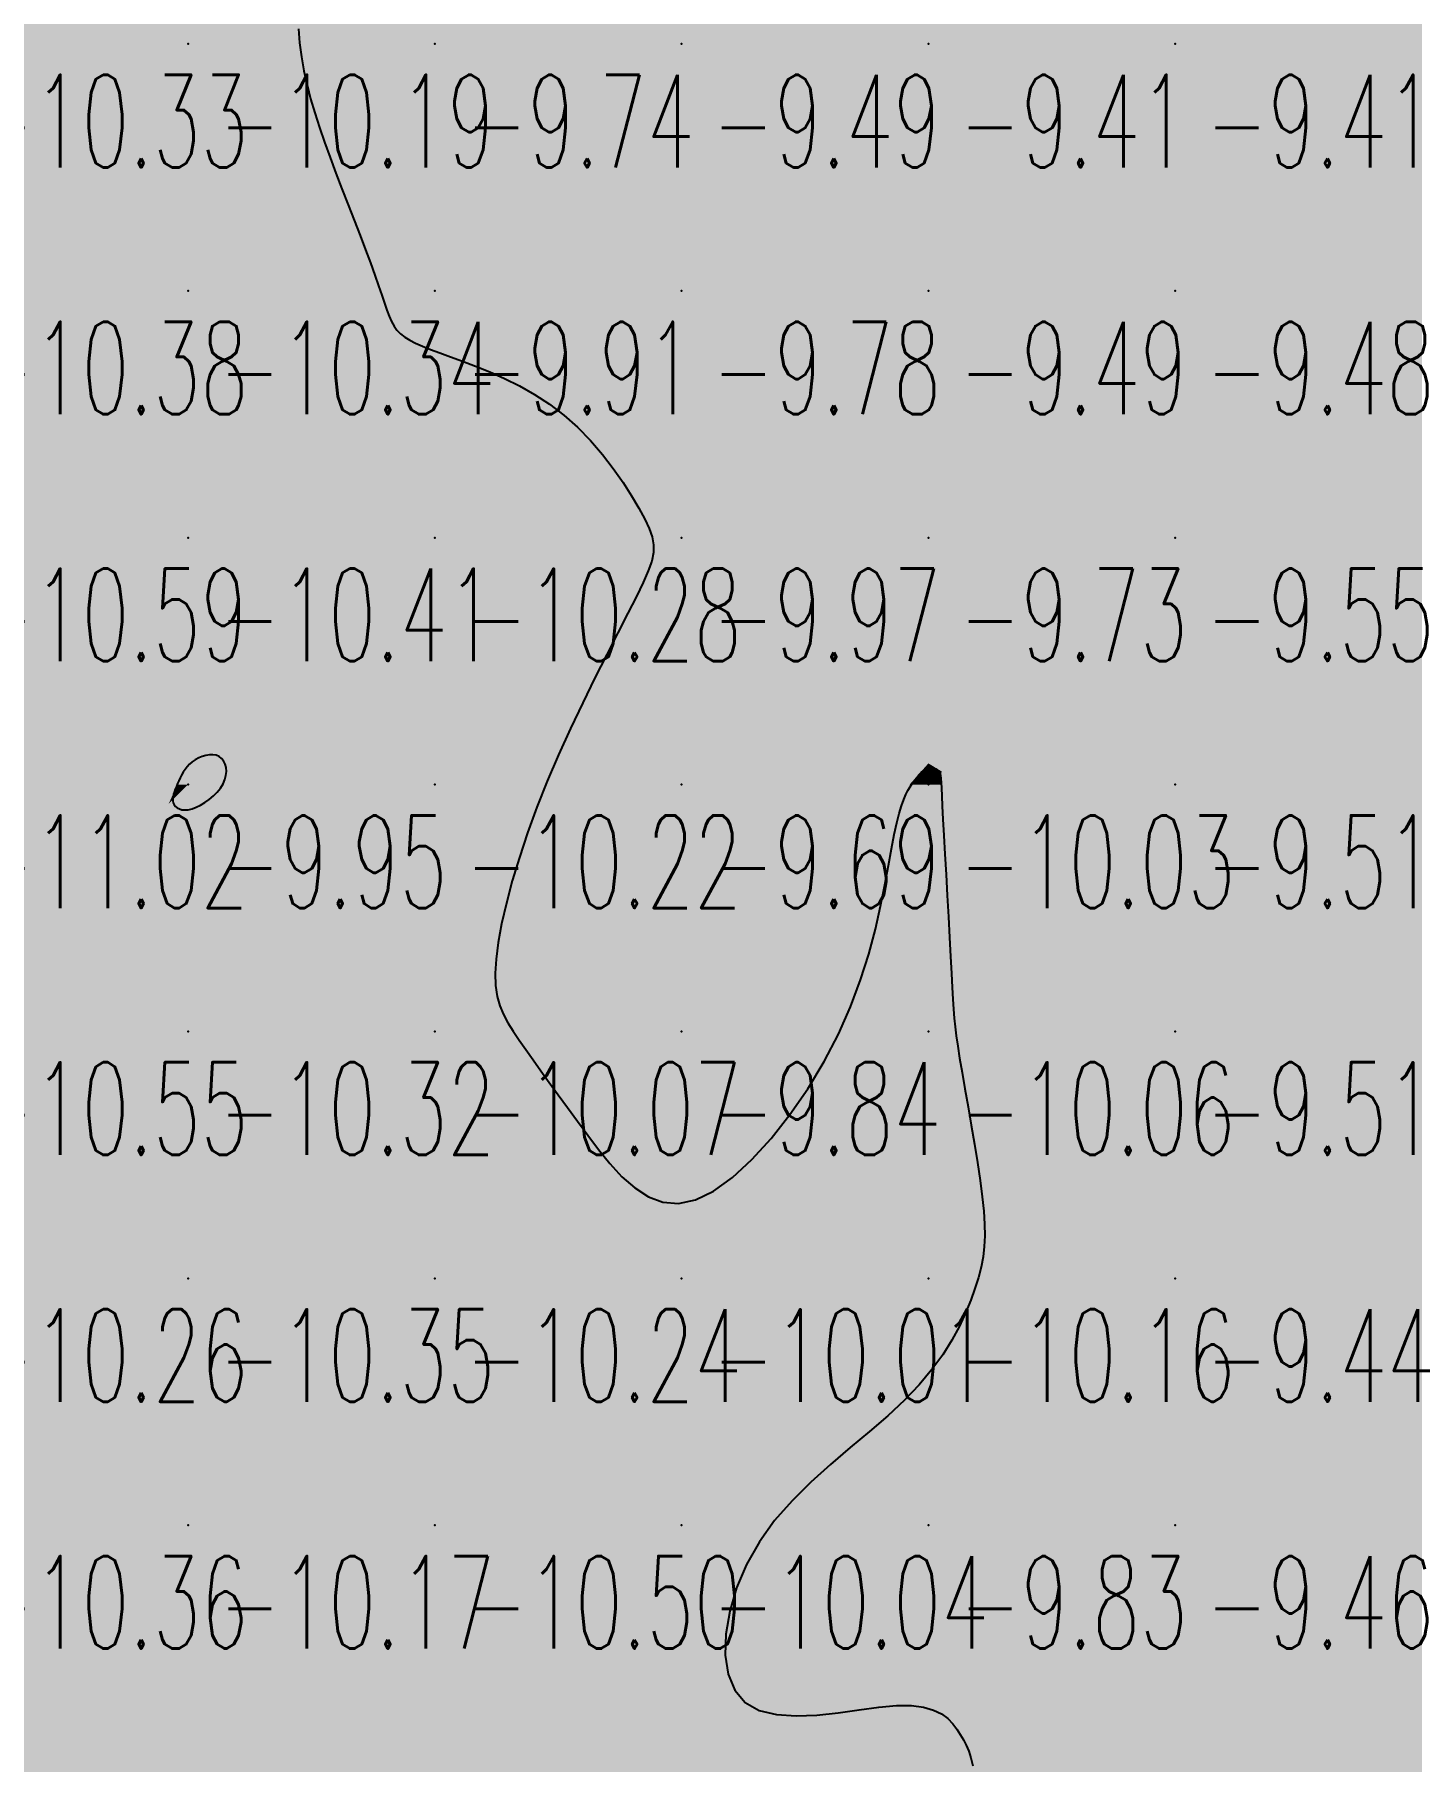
# Model space of a CAD drawing. Header units: millimetres. Extents: x 88261 to 90953, y 390274 to 392322.
# Drawn here: x 89854 to 89910.1, y 391707.7 to 391777.6 of the extents above; entities that cross this region are included whole.
import ezdxf
from ezdxf.enums import TextEntityAlignment as Align

# ---------------------------------------------------------------- set-up
doc = ezdxf.new("R2010")
doc.units = ezdxf.units.MM
doc.header["$LTSCALE"] = 25
for name, color, linetype in [('CN_04_00', 242, 'Continuous'), ('COTEAlt', 7, 'Continuous'), ('TN_COLORIAGE', 7, 'Continuous')]:
    doc.layers.add(name, color=color, linetype=linetype)
doc.styles.add('Simplex 1.0', font='Simplex.shx', dxfattribs={"width": 0.99, "height": 2.5})
doc.styles.get("Standard").update_dxf_attribs({"font": 'times.ttf'})

# ---------------------------------------------------------------- blocks, each defined once
blk = doc.blocks.new('COTE')
at = {"color": 0}
blk.add_point((0, 0), dxfattribs=at)
at = {"layer": 'COTEAlt'}
blk.add_attdef('ALT', text='', height=3.75, dxfattribs=at).set_placement((1.25, -1.25), align=Align.TOP_LEFT)

msp = doc.modelspace()

# ---------------------------------------------------------------- linework, layer by layer
at = {"layer": 'CN_04_00', "elevation": -10, "flags": 128}
msp.add_lwpolyline([(89864.722, 391777.847), (89864.77, 391777.281), (89864.844, 391776.718), (89864.944, 391776.155), (89865.069, 391775.59), (89865.217, 391775.021), (89865.386, 391774.445), (89865.575, 391773.858), (89865.782, 391773.258), (89866.005, 391772.642), (89866.242, 391772.009), (89866.487, 391771.367), (89866.735, 391770.726), (89866.981, 391770.096), (89867.218, 391769.486), (89867.441, 391768.906), (89867.645, 391768.367), (89867.823, 391767.877), (89867.973, 391767.445), (89868.098, 391767.067), (89868.205, 391766.739), (89868.302, 391766.454), (89868.395, 391766.208), (89868.49, 391765.995), (89868.595, 391765.81), (89868.716, 391765.647), (89868.859, 391765.502), (89869.029, 391765.369), (89869.231, 391765.244), (89869.47, 391765.122), (89869.75, 391764.999), (89870.075, 391764.869), (89870.45, 391764.728), (89870.88, 391764.571), (89871.367, 391764.394), (89871.901, 391764.192), (89872.473, 391763.961), (89873.069, 391763.695), (89873.679, 391763.392), (89874.293, 391763.046), (89874.897, 391762.653), (89875.482, 391762.208), (89876.037, 391761.711), (89876.557, 391761.174), (89877.039, 391760.612), (89877.48, 391760.041), (89877.875, 391759.478), (89878.222, 391758.938), (89878.517, 391758.436), (89878.757, 391757.989), (89878.938, 391757.606), (89879.058, 391757.269), (89879.116, 391756.954), (89879.11, 391756.636), (89879.038, 391756.293), (89878.9, 391755.899), (89878.693, 391755.43), (89878.415, 391754.862), (89878.069, 391754.179), (89877.664, 391753.389), (89877.215, 391752.511), (89876.737, 391751.56), (89876.242, 391750.555), (89875.746, 391749.511), (89875.262, 391748.447), (89874.805, 391747.379), (89874.386, 391746.322), (89874.009, 391745.289), (89873.676, 391744.291), (89873.388, 391743.336), (89873.148, 391742.437), (89872.957, 391741.603), (89872.817, 391740.845), (89872.729, 391740.173), (89872.695, 391739.594), (89872.711, 391739.095), (89872.775, 391738.661), (89872.882, 391738.275), (89873.029, 391737.922), (89873.211, 391737.584), (89873.426, 391737.246), (89873.67, 391736.891), (89873.939, 391736.507), (89874.233, 391736.092), (89874.549, 391735.647), (89874.888, 391735.175), (89875.248, 391734.676), (89875.629, 391734.153), (89876.029, 391733.607), (89876.448, 391733.039), (89876.885, 391732.457), (89877.345, 391731.886), (89877.831, 391731.356), (89878.348, 391730.899), (89878.901, 391730.546), (89879.493, 391730.326), (89880.129, 391730.272), (89880.814, 391730.413), (89881.548, 391730.771), (89882.316, 391731.325), (89883.101, 391732.047), (89883.882, 391732.907), (89884.641, 391733.875), (89885.36, 391734.922), (89886.021, 391736.017), (89886.603, 391737.133), (89887.095, 391738.241), (89887.501, 391739.326), (89887.832, 391740.376), (89888.1, 391741.377), (89888.315, 391742.317), (89888.489, 391743.183), (89888.631, 391743.962), (89888.754, 391744.641), (89888.865, 391745.212), (89888.969, 391745.684), (89889.066, 391746.068), (89889.159, 391746.38), (89889.248, 391746.63), (89889.334, 391746.834), (89889.42, 391747.002), (89889.507, 391747.15), (89889.595, 391747.286), (89889.685, 391747.413), (89889.775, 391747.529), (89889.865, 391747.633), (89889.954, 391747.723), (89890.042, 391747.799), (89890.128, 391747.858), (89890.211, 391747.901), (89890.29, 391747.925), (89890.365, 391747.933), (89890.435, 391747.926), (89890.499, 391747.907), (89890.557, 391747.876), (89890.609, 391747.837), (89890.652, 391747.79), (89890.688, 391747.739), (89890.715, 391747.681), (89890.735, 391747.603), (89890.751, 391747.491), (89890.764, 391747.326), (89890.778, 391747.095), (89890.794, 391746.779), (89890.814, 391746.364), (89890.84, 391745.833), (89890.875, 391745.178), (89890.917, 391744.423), (89890.963, 391743.601), (89891.011, 391742.742), (89891.06, 391741.88), (89891.107, 391741.046), (89891.15, 391740.272), (89891.187, 391739.59), (89891.217, 391739.022), (89891.242, 391738.551), (89891.267, 391738.147), (89891.295, 391737.782), (89891.33, 391737.429), (89891.376, 391737.059), (89891.437, 391736.643), (89891.516, 391736.154), (89891.616, 391735.571), (89891.732, 391734.91), (89891.858, 391734.192), (89891.988, 391733.44), (89892.117, 391732.677), (89892.238, 391731.925), (89892.344, 391731.207), (89892.431, 391730.547), (89892.492, 391729.959), (89892.526, 391729.436), (89892.533, 391728.963), (89892.513, 391728.525), (89892.463, 391728.107), (89892.385, 391727.696), (89892.277, 391727.276), (89892.138, 391726.832), (89891.968, 391726.353), (89891.759, 391725.841), (89891.505, 391725.299), (89891.197, 391724.732), (89890.829, 391724.145), (89890.393, 391723.541), (89889.881, 391722.926), (89889.287, 391722.303), (89888.608, 391721.675), (89887.864, 391721.037), (89887.078, 391720.381), (89886.276, 391719.699), (89885.483, 391718.984), (89884.723, 391718.229), (89884.02, 391717.425), (89883.399, 391716.565), (89882.883, 391715.649), (89882.48, 391714.701), (89882.197, 391713.751), (89882.041, 391712.83), (89882.02, 391711.97), (89882.138, 391711.2), (89882.404, 391710.553), (89882.824, 391710.058), (89883.398, 391709.736), (89884.098, 391709.566), (89884.887, 391709.515), (89885.732, 391709.551), (89886.597, 391709.643), (89887.447, 391709.758), (89888.247, 391709.865), (89888.961, 391709.93), (89889.562, 391709.93), (89890.056, 391709.867), (89890.457, 391709.752), (89890.778, 391709.595), (89891.033, 391709.407), (89891.237, 391709.197), (89891.401, 391708.978), (89891.541, 391708.758), (89891.667, 391708.543), (89891.782, 391708.325), (89891.884, 391708.087), (89891.974, 391707.816), (89892.05, 391707.497)], dxfattribs=at)
msp.add_lwpolyline([(89860.578, 391746.321), (89860.753, 391746.408), (89860.932, 391746.516), (89861.108, 391746.642), (89861.275, 391746.784), (89861.428, 391746.938), (89861.561, 391747.1), (89861.667, 391747.269), (89861.741, 391747.44), (89861.785, 391747.609), (89861.801, 391747.774), (89861.789, 391747.929), (89861.752, 391748.071), (89861.692, 391748.195), (89861.611, 391748.298), (89861.51, 391748.375), (89861.391, 391748.425), (89861.259, 391748.447), (89861.118, 391748.445), (89860.971, 391748.421), (89860.824, 391748.377), (89860.68, 391748.317), (89860.543, 391748.243), (89860.418, 391748.158), (89860.308, 391748.063), (89860.211, 391747.96), (89860.127, 391747.852), (89860.054, 391747.739), (89859.989, 391747.624), (89859.93, 391747.507), (89859.877, 391747.391), (89859.827, 391747.277), (89859.778, 391747.166), (89859.733, 391747.059), (89859.694, 391746.955), (89859.662, 391746.856), (89859.64, 391746.761), (89859.629, 391746.67), (89859.632, 391746.583), (89859.65, 391746.501), (89859.686, 391746.424), (89859.74, 391746.355), (89859.811, 391746.296), (89859.899, 391746.251), (89860.003, 391746.221), (89860.123, 391746.211), (89860.259, 391746.222), (89860.411, 391746.258), (89860.578, 391746.321)], close=True, dxfattribs=at)
at = {"layer": 'TN_COLORIAGE', "color": 191}
for points in [[(89850.249, 391787.239, -10), (89857.816, 391787.239, -10), (89850.249, 391777.239, -10), (89856.457, 391783.448, -10)], [(89850.249, 391777.239, -10), (89856.457, 391783.448, -10), (89860.249, 391777.239, -10), (89860.249, 391782.103, -10)], [(89864.897, 391781.887, -10.193), (89860.249, 391782.103, -10.193), (89860.249, 391777.239, -10.193)], [(89864.468, 391777.239, -10.193), (89864.897, 391781.887, -10.193), (89860.249, 391777.239, -10.193)], [(89850.249, 391777.239, -10.193), (89850.249, 391767.239, -10.193), (89860.249, 391777.239, -10.193)], [(89850.249, 391767.239, -10.193), (89860.249, 391767.239, -10.193), (89860.249, 391777.239, -10.193)], [(89860.249, 391767.239, -10), (89865.853, 391772.843, -10), (89860.249, 391777.239, -10), (89864.468, 391777.239, -10)], [(89865.853, 391772.843, -10.337), (89868.154, 391767.239, -10.337), (89860.249, 391767.239, -10.337)], [(89850.249, 391767.239, -10.337), (89850.249, 391757.239, -10.337), (89860.249, 391767.239, -10.337)], [(89850.249, 391757.239, -10.337), (89860.249, 391757.239, -10.337), (89860.249, 391767.239, -10.337)], [(89860.249, 391757.239, -10), (89868.473, 391765.463, -10), (89860.249, 391767.239, -10), (89868.154, 391767.239, -10)], [(89860.249, 391757.239, -10), (89868.473, 391765.463, -10), (89870.249, 391757.239, -10), (89870.249, 391764.79, -10)], [(89875.814, 391762.805, -10.275), (89870.249, 391764.79, -10.275), (89870.249, 391757.239, -10.275)], [(89875.814, 391762.805, -10.275), (89879.386, 391757.239, -10.275), (89870.249, 391757.239, -10.275)], [(89850.249, 391747.786, -10.413), (89850.638, 391747.628, -10.413), (89850.249, 391757.239, -10.413), (89860.249, 391757.239, -10.413)], [(89850.638, 391747.628, -10), (89850.471, 391747.239, -10), (89860.249, 391757.239, -10), (89859.813, 391747.239, -10)], [(89859.813, 391747.239, -10.413), (89860.249, 391748.254, -10.413), (89860.249, 391757.239, -10.413)], [(89860.249, 391757.239, -10), (89860.249, 391748.254, -10), (89870.249, 391757.239, -10), (89861.699, 391748.69, -10)], [(89870.249, 391757.239, -10), (89861.699, 391748.69, -10), (89870.249, 391747.239, -10), (89862.013, 391747.239, -10)], [(89870.249, 391757.239, -10), (89879.386, 391757.239, -10), (89870.249, 391747.239, -10), (89879.183, 391756.174, -10)], [(89874.374, 391747.239, -10.218), (89879.183, 391756.174, -10.218), (89870.249, 391747.239, -10.218)], [(89889.485, 391747.239, -10.026), (89890.249, 391748.098, -10.026), (89890.249, 391747.239, -10.026)], [(89890.783, 391747.774, -10.026), (89890.249, 391748.098, -10.026), (89890.249, 391747.239, -10.026)], [(89850.249, 391746.743, -10), (89850.471, 391747.239, -10), (89850.249, 391737.239, -10), (89859.813, 391747.239, -10)], [(89859.813, 391747.239, -10.545), (89859.46, 391746.451, -10.545), (89850.249, 391737.239, -10.545)], [(89860.249, 391737.239, -10), (89860.249, 391745.965, -10), (89870.249, 391747.239, -10), (89862.013, 391747.239, -10)], [(89860.249, 391737.239, -10.218), (89870.249, 391737.239, -10.218), (89870.249, 391747.239, -10.218)], [(89870.249, 391747.239, -10), (89874.374, 391747.239, -10), (89870.249, 391737.239, -10), (89872.149, 391739.14, -10)], [(89890.249, 391737.239, -10), (89887.63, 391737.239, -10), (89890.249, 391747.239, -10), (89888.852, 391745.842, -10)], [(89889.485, 391747.239, -10.026), (89888.852, 391745.842, -10.026), (89890.249, 391747.239, -10.026)], [(89890.746, 391747.239, -10.026), (89890.783, 391747.774, -10.026), (89890.249, 391747.239, -10.026)], [(89890.249, 391737.239, -10), (89891.275, 391738.265, -10), (89890.249, 391747.239, -10), (89890.746, 391747.239, -10)], [(89850.249, 391737.239, -10), (89859.46, 391746.451, -10), (89860.249, 391737.239, -10), (89860.249, 391745.965, -10)], [(89872.149, 391739.14, -10.073), (89873.403, 391737.239, -10.073), (89870.249, 391737.239, -10.073)], [(89891.275, 391738.265, -10.056), (89891.278, 391737.239, -10.056), (89890.249, 391737.239, -10.056)], [(89850.249, 391737.239, -10.319), (89850.249, 391727.239, -10.319), (89860.249, 391737.239, -10.319)], [(89850.249, 391727.239, -10.319), (89860.249, 391727.239, -10.319), (89860.249, 391737.239, -10.319)], [(89860.249, 391737.239, -10.073), (89860.249, 391727.239, -10.073), (89870.249, 391737.239, -10.073)], [(89860.249, 391727.239, -10.073), (89870.249, 391727.239, -10.073), (89870.249, 391737.239, -10.073)], [(89870.249, 391727.239, -10), (89876.259, 391733.25, -10), (89870.249, 391737.239, -10), (89873.403, 391737.239, -10)], [(89880.249, 391727.239, -10.056), (89890.249, 391727.239, -10.056), (89890.249, 391737.239, -10.056)], [(89890.249, 391737.239, -10), (89887.63, 391737.239, -10), (89880.249, 391727.239, -10), (89880.249, 391727.997, -10)], [(89890.249, 391727.239, -10), (89892.71, 391729.7, -10), (89890.249, 391737.239, -10), (89891.278, 391737.239, -10)], [(89870.249, 391727.239, -10), (89876.259, 391733.25, -10), (89880.249, 391727.239, -10), (89880.249, 391727.997, -10)], [(89892.468, 391727.239, -10.16), (89892.71, 391729.7, -10.16), (89890.249, 391727.239, -10.16)], [(89850.249, 391727.239, -10.348), (89850.249, 391717.239, -10.348), (89860.249, 391727.239, -10.348)], [(89850.249, 391717.239, -10.348), (89860.249, 391717.239, -10.348), (89860.249, 391727.239, -10.348)], [(89860.249, 391717.239, -10.238), (89870.249, 391717.239, -10.238), (89870.249, 391727.239, -10.238)], [(89860.249, 391727.239, -10.238), (89860.249, 391717.239, -10.238), (89870.249, 391727.239, -10.238)], [(89870.249, 391727.239, -10.013), (89870.249, 391717.239, -10.013), (89880.249, 391727.239, -10.013)], [(89870.249, 391717.239, -10.013), (89880.249, 391717.239, -10.013), (89880.249, 391727.239, -10.013)], [(89890.249, 391727.239, -10), (89890.249, 391722.335, -10), (89880.249, 391717.239, -10), (89882.259, 391717.239, -10)], [(89880.249, 391727.239, -10.16), (89880.249, 391717.239, -10.16), (89890.249, 391727.239, -10.16)], [(89892.468, 391727.239, -10.16), (89890.249, 391722.335, -10.16), (89890.249, 391727.239, -10.16)], [(89850.249, 391717.239, -10.169), (89850.249, 391707.239, -10.169), (89860.249, 391717.239, -10.169)], [(89850.249, 391707.239, -10.169), (89860.249, 391707.239, -10.169), (89860.249, 391717.239, -10.169)], [(89860.249, 391717.239, -10.504), (89860.249, 391707.239, -10.504), (89870.249, 391717.239, -10.504)], [(89860.249, 391707.239, -10.504), (89870.249, 391707.239, -10.504), (89870.249, 391717.239, -10.504)], [(89870.249, 391707.239, -10.042), (89880.249, 391707.239, -10.042), (89880.249, 391717.239, -10.042)], [(89870.249, 391717.239, -10.042), (89870.249, 391707.239, -10.042), (89880.249, 391717.239, -10.042)], [(89880.249, 391717.239, -10), (89882.259, 391717.239, -10), (89880.249, 391707.239, -10), (89881.11, 391708.1, -10)], [(89890.249, 391707.239, -10), (89890.249, 391710.708, -10), (89880.249, 391707.239, -10), (89881.11, 391708.1, -10)], [(89891.659, 391708.65, -10.088), (89890.249, 391710.708, -10.088), (89890.249, 391707.239, -10.088)], [(89891.659, 391708.65, -10.088), (89892.361, 391707.239, -10.088), (89890.249, 391707.239, -10.088)]]:
    msp.add_solid(points, dxfattribs=at)
at = {"layer": 'TN_COLORIAGE', "color": 181}
for points in [[(89864.897, 391781.887, -9.736), (89864.468, 391777.239, -9.736), (89870.249, 391787.239, -9.736), (89870.249, 391777.239, -9.736)], [(89870.249, 391787.239, -9.672), (89870.249, 391777.239, -9.672), (89880.249, 391787.239, -9.672)], [(89870.249, 391777.239, -9.672), (89880.249, 391777.239, -9.672), (89880.249, 391787.239, -9.672)], [(89880.249, 391787.239, -9.49), (89880.249, 391777.239, -9.49), (89890.249, 391787.239, -9.49)], [(89880.249, 391777.239, -9.49), (89890.249, 391777.239, -9.49), (89890.249, 391787.239, -9.49)], [(89890.249, 391787.239, -9.378), (89890.249, 391777.239, -9.378), (89900.249, 391787.239, -9.378)], [(89890.249, 391777.239, -9.378), (89900.249, 391777.239, -9.378), (89900.249, 391787.239, -9.378)], [(89900.249, 391787.239, -9.065), (89900.249, 391777.239, -9.065), (89910.249, 391787.239, -9.065)], [(89900.249, 391777.239, -9.065), (89910.249, 391777.239, -9.065), (89910.249, 391787.239, -9.065)], [(89864.468, 391777.239, -9.736), (89865.853, 391772.843, -9.736), (89870.249, 391777.239, -9.736)], [(89868.154, 391767.239, -9.736), (89865.853, 391772.843, -9.736), (89870.249, 391767.239, -9.736), (89870.249, 391777.239, -9.736)], [(89870.249, 391777.239, -9.491), (89870.249, 391767.239, -9.491), (89880.249, 391777.239, -9.491)], [(89870.249, 391767.239, -9.491), (89880.249, 391767.239, -9.491), (89880.249, 391777.239, -9.491)], [(89880.249, 391777.239, -9.415), (89880.249, 391767.239, -9.415), (89890.249, 391777.239, -9.415)], [(89880.249, 391767.239, -9.415), (89890.249, 391767.239, -9.415), (89890.249, 391777.239, -9.415)], [(89890.249, 391777.239, -9.407), (89890.249, 391767.239, -9.407), (89900.249, 391777.239, -9.407)], [(89890.249, 391767.239, -9.407), (89900.249, 391767.239, -9.407), (89900.249, 391777.239, -9.407)], [(89900.249, 391767.239, -9.13), (89910.249, 391767.239, -9.13), (89910.249, 391777.239, -9.13)], [(89900.249, 391777.239, -9.13), (89900.249, 391767.239, -9.13), (89910.249, 391777.239, -9.13)], [(89868.154, 391767.239, -9.911), (89868.473, 391765.463, -9.911), (89870.249, 391767.239, -9.911)], [(89870.249, 391764.79, -9.911), (89868.473, 391765.463, -9.911), (89870.249, 391767.239, -9.911)], [(89870.249, 391764.79, -9.781), (89875.814, 391762.805, -9.781), (89870.249, 391767.239, -9.781), (89880.249, 391767.239, -9.781)], [(89879.386, 391757.239, -9.781), (89875.814, 391762.805, -9.781), (89880.249, 391757.239, -9.781), (89880.249, 391767.239, -9.781)], [(89880.249, 391767.239, -9.487), (89880.249, 391757.239, -9.487), (89890.249, 391767.239, -9.487)], [(89880.249, 391757.239, -9.487), (89890.249, 391757.239, -9.487), (89890.249, 391767.239, -9.487)], [(89890.249, 391757.239, -9.478), (89900.249, 391757.239, -9.478), (89900.249, 391767.239, -9.478)], [(89890.249, 391767.239, -9.478), (89890.249, 391757.239, -9.478), (89900.249, 391767.239, -9.478)], [(89900.249, 391767.239, -9.053), (89900.249, 391757.239, -9.053), (89910.249, 391767.239, -9.053)], [(89900.249, 391757.239, -9.053), (89910.249, 391757.239, -9.053), (89910.249, 391767.239, -9.053)], [(89879.183, 391756.174, -9.69), (89874.374, 391747.239, -9.69), (89880.249, 391757.239, -9.69), (89880.249, 391747.239, -9.69)], [(89879.183, 391756.174, -9.974), (89879.386, 391757.239, -9.974), (89880.249, 391757.239, -9.974)], [(89890.249, 391748.098, -9.69), (89889.485, 391747.239, -9.69), (89890.249, 391757.239, -9.69), (89880.249, 391747.239, -9.69)], [(89880.249, 391757.239, -9.727), (89880.249, 391747.239, -9.727), (89890.249, 391757.239, -9.727)], [(89890.249, 391748.098, -9.546), (89890.783, 391747.774, -9.546), (89890.249, 391757.239, -9.546), (89900.249, 391757.239, -9.546)], [(89890.783, 391747.774, -9.51), (89890.746, 391747.239, -9.51), (89900.249, 391757.239, -9.51), (89900.249, 391747.239, -9.51)], [(89900.249, 391747.239, -9.166), (89910.249, 391747.239, -9.166), (89910.249, 391757.239, -9.166)], [(89900.249, 391757.239, -9.166), (89900.249, 391747.239, -9.166), (89910.249, 391757.239, -9.166)], [(89861.699, 391748.69, -9.953), (89860.249, 391748.254, -9.953), (89860.249, 391747.239, -9.953)], [(89862.013, 391747.239, -9.953), (89861.699, 391748.69, -9.953), (89860.249, 391747.239, -9.953)], [(89860.249, 391748.254, -9.953), (89859.813, 391747.239, -9.953), (89860.249, 391747.239, -9.953)], [(89859.46, 391746.451, -9.953), (89859.813, 391747.239, -9.953), (89860.249, 391747.239, -9.953)], [(89860.249, 391745.965, -9.953), (89859.46, 391746.451, -9.953), (89860.249, 391747.239, -9.953)], [(89862.013, 391747.239, -9.953), (89860.249, 391745.965, -9.953), (89860.249, 391747.239, -9.953)], [(89872.149, 391739.14, -9.69), (89874.374, 391747.239, -9.69), (89880.249, 391747.239, -9.69)], [(89873.403, 391737.239, -9.69), (89872.149, 391739.14, -9.69), (89880.249, 391737.239, -9.69), (89880.249, 391747.239, -9.69)], [(89888.852, 391745.842, -9.69), (89889.485, 391747.239, -9.69), (89880.249, 391737.239, -9.69), (89880.249, 391747.239, -9.69)], [(89890.746, 391747.239, -9.51), (89891.275, 391738.265, -9.51), (89900.249, 391747.239, -9.51)], [(89891.278, 391737.239, -9.51), (89891.275, 391738.265, -9.51), (89900.249, 391737.239, -9.51), (89900.249, 391747.239, -9.51)], [(89900.249, 391747.239, -9.44), (89900.249, 391737.239, -9.44), (89910.249, 391747.239, -9.44)], [(89900.249, 391737.239, -9.44), (89910.249, 391737.239, -9.44), (89910.249, 391747.239, -9.44)], [(89888.852, 391745.842, -9.842), (89887.63, 391737.239, -9.842), (89880.249, 391737.239, -9.842)], [(89873.403, 391737.239, -9.842), (89876.259, 391733.25, -9.842), (89880.249, 391737.239, -9.842)], [(89880.249, 391727.997, -9.842), (89876.259, 391733.25, -9.842), (89880.249, 391737.239, -9.842)], [(89880.249, 391727.997, -9.842), (89887.63, 391737.239, -9.842), (89880.249, 391737.239, -9.842)], [(89891.278, 391737.239, -9.511), (89892.71, 391729.7, -9.511), (89900.249, 391737.239, -9.511)], [(89892.71, 391729.7, -9.441), (89892.468, 391727.239, -9.441), (89900.249, 391737.239, -9.441), (89900.249, 391727.239, -9.441)], [(89900.249, 391737.239, -9.534), (89900.249, 391727.239, -9.534), (89910.249, 391737.239, -9.534)], [(89900.249, 391727.239, -9.534), (89910.249, 391727.239, -9.534), (89910.249, 391737.239, -9.534)], [(89890.249, 391717.239, -9.441), (89900.249, 391717.239, -9.441), (89900.249, 391727.239, -9.441)], [(89890.249, 391722.335, -9.441), (89892.468, 391727.239, -9.441), (89890.249, 391717.239, -9.441), (89900.249, 391727.239, -9.441)], [(89900.249, 391727.239, -9.53), (89900.249, 391717.239, -9.53), (89910.249, 391727.239, -9.53)], [(89900.249, 391717.239, -9.53), (89910.249, 391717.239, -9.53), (89910.249, 391727.239, -9.53)], [(89882.259, 391717.239, -9.834), (89890.249, 391722.335, -9.834), (89890.249, 391717.239, -9.834)], [(89881.11, 391708.1, -9.834), (89890.249, 391710.708, -9.834), (89890.249, 391717.239, -9.834)], [(89881.11, 391708.1, -9.834), (89882.259, 391717.239, -9.834), (89890.249, 391717.239, -9.834)], [(89890.249, 391710.708, -9.464), (89891.659, 391708.65, -9.464), (89890.249, 391717.239, -9.464), (89900.249, 391717.239, -9.464)], [(89892.361, 391707.239, -9.464), (89891.659, 391708.65, -9.464), (89900.249, 391707.239, -9.464), (89900.249, 391717.239, -9.464)], [(89900.249, 391707.239, -9.503), (89910.249, 391707.239, -9.503), (89910.249, 391717.239, -9.503)], [(89900.249, 391717.239, -9.503), (89900.249, 391707.239, -9.503), (89910.249, 391717.239, -9.503)]]:
    msp.add_solid(points, dxfattribs=at)

# ---------------------------------------------------------------- block references
at = {"layer": 'COTEAlt'}
ref = msp.add_blockref('COTE', (89850.249, 391777.239), dxfattribs=at)
ref.add_attrib('ALT', '-10.33', dxfattribs={"height": 3.75, "style": 'Simplex 1.0', "width": 0.6}).set_placement((89851.499, 391775.989), align=Align.TOP_LEFT)
ref = msp.add_blockref('COTE', (89860.249, 391777.239), dxfattribs=at)
ref.add_attrib('ALT', '-10.19', dxfattribs={"height": 3.75, "style": 'Simplex 1.0', "width": 0.6}).set_placement((89861.499, 391775.989), align=Align.TOP_LEFT)
ref = msp.add_blockref('COTE', (89870.249, 391777.239), dxfattribs=at)
ref.add_attrib('ALT', '-9.74', dxfattribs={"height": 3.75, "style": 'Simplex 1.0', "width": 0.6}).set_placement((89871.499, 391775.989), align=Align.TOP_LEFT)
ref = msp.add_blockref('COTE', (89880.249, 391777.239), dxfattribs=at)
ref.add_attrib('ALT', '-9.49', dxfattribs={"height": 3.75, "style": 'Simplex 1.0', "width": 0.6}).set_placement((89881.499, 391775.989), align=Align.TOP_LEFT)
ref = msp.add_blockref('COTE', (89890.249, 391777.239), dxfattribs=at)
ref.add_attrib('ALT', '-9.41', dxfattribs={"height": 3.75, "style": 'Simplex 1.0', "width": 0.6}).set_placement((89891.499, 391775.989), align=Align.TOP_LEFT)
ref = msp.add_blockref('COTE', (89900.249, 391777.239), dxfattribs=at)
ref.add_attrib('ALT', '-9.41', dxfattribs={"height": 3.75, "style": 'Simplex 1.0', "width": 0.6}).set_placement((89901.499, 391775.989), align=Align.TOP_LEFT)
ref = msp.add_blockref('COTE', (89850.249, 391767.239), dxfattribs=at)
ref.add_attrib('ALT', '-10.38', dxfattribs={"height": 3.75, "style": 'Simplex 1.0', "width": 0.6}).set_placement((89851.499, 391765.989), align=Align.TOP_LEFT)
ref = msp.add_blockref('COTE', (89860.249, 391767.239), dxfattribs=at)
ref.add_attrib('ALT', '-10.34', dxfattribs={"height": 3.75, "style": 'Simplex 1.0', "width": 0.6}).set_placement((89861.499, 391765.989), align=Align.TOP_LEFT)
ref = msp.add_blockref('COTE', (89870.249, 391767.239), dxfattribs=at)
ref.add_attrib('ALT', '-9.91', dxfattribs={"height": 3.75, "style": 'Simplex 1.0', "width": 0.6}).set_placement((89871.499, 391765.989), align=Align.TOP_LEFT)
ref = msp.add_blockref('COTE', (89880.249, 391767.239), dxfattribs=at)
ref.add_attrib('ALT', '-9.78', dxfattribs={"height": 3.75, "style": 'Simplex 1.0', "width": 0.6}).set_placement((89881.499, 391765.989), align=Align.TOP_LEFT)
ref = msp.add_blockref('COTE', (89890.249, 391767.239), dxfattribs=at)
ref.add_attrib('ALT', '-9.49', dxfattribs={"height": 3.75, "style": 'Simplex 1.0', "width": 0.6}).set_placement((89891.499, 391765.989), align=Align.TOP_LEFT)
ref = msp.add_blockref('COTE', (89900.249, 391767.239), dxfattribs=at)
ref.add_attrib('ALT', '-9.48', dxfattribs={"height": 3.75, "style": 'Simplex 1.0', "width": 0.6}).set_placement((89901.499, 391765.989), align=Align.TOP_LEFT)
ref = msp.add_blockref('COTE', (89850.249, 391757.239), dxfattribs=at)
ref.add_attrib('ALT', '-10.59', dxfattribs={"height": 3.75, "style": 'Simplex 1.0', "width": 0.6}).set_placement((89851.499, 391755.989), align=Align.TOP_LEFT)
ref = msp.add_blockref('COTE', (89860.249, 391757.239), dxfattribs=at)
ref.add_attrib('ALT', '-10.41', dxfattribs={"height": 3.75, "style": 'Simplex 1.0', "width": 0.6}).set_placement((89861.499, 391755.989), align=Align.TOP_LEFT)
ref = msp.add_blockref('COTE', (89870.249, 391757.239), dxfattribs=at)
ref.add_attrib('ALT', '-10.28', dxfattribs={"height": 3.75, "style": 'Simplex 1.0', "width": 0.6}).set_placement((89871.499, 391755.989), align=Align.TOP_LEFT)
ref = msp.add_blockref('COTE', (89880.249, 391757.239), dxfattribs=at)
ref.add_attrib('ALT', '-9.97', dxfattribs={"height": 3.75, "style": 'Simplex 1.0', "width": 0.6}).set_placement((89881.499, 391755.989), align=Align.TOP_LEFT)
ref = msp.add_blockref('COTE', (89890.249, 391757.239), dxfattribs=at)
ref.add_attrib('ALT', '-9.73', dxfattribs={"height": 3.75, "style": 'Simplex 1.0', "width": 0.6}).set_placement((89891.499, 391755.989), align=Align.TOP_LEFT)
ref = msp.add_blockref('COTE', (89900.249, 391757.239), dxfattribs=at)
ref.add_attrib('ALT', '-9.55', dxfattribs={"height": 3.75, "style": 'Simplex 1.0', "width": 0.6}).set_placement((89901.499, 391755.989), align=Align.TOP_LEFT)
ref = msp.add_blockref('COTE', (89850.249, 391747.239), dxfattribs=at)
ref.add_attrib('ALT', '-11.02', dxfattribs={"height": 3.75, "style": 'Simplex 1.0', "width": 0.6}).set_placement((89851.499, 391745.989), align=Align.TOP_LEFT)
ref = msp.add_blockref('COTE', (89860.249, 391747.239), dxfattribs=at)
ref.add_attrib('ALT', '-9.95', dxfattribs={"height": 3.75, "style": 'Simplex 1.0', "width": 0.6}).set_placement((89861.499, 391745.989), align=Align.TOP_LEFT)
ref = msp.add_blockref('COTE', (89870.249, 391747.239), dxfattribs=at)
ref.add_attrib('ALT', '-10.22', dxfattribs={"height": 3.75, "style": 'Simplex 1.0', "width": 0.6}).set_placement((89871.499, 391745.989), align=Align.TOP_LEFT)
ref = msp.add_blockref('COTE', (89880.249, 391747.239), dxfattribs=at)
ref.add_attrib('ALT', '-9.69', dxfattribs={"height": 3.75, "style": 'Simplex 1.0', "width": 0.6}).set_placement((89881.499, 391745.989), align=Align.TOP_LEFT)
ref = msp.add_blockref('COTE', (89890.249, 391747.239), dxfattribs=at)
ref.add_attrib('ALT', '-10.03', dxfattribs={"height": 3.75, "style": 'Simplex 1.0', "width": 0.6}).set_placement((89891.499, 391745.989), align=Align.TOP_LEFT)
ref = msp.add_blockref('COTE', (89900.249, 391747.239), dxfattribs=at)
ref.add_attrib('ALT', '-9.51', dxfattribs={"height": 3.75, "style": 'Simplex 1.0', "width": 0.6}).set_placement((89901.499, 391745.989), align=Align.TOP_LEFT)
ref = msp.add_blockref('COTE', (89850.249, 391737.239), dxfattribs=at)
ref.add_attrib('ALT', '-10.55', dxfattribs={"height": 3.75, "style": 'Simplex 1.0', "width": 0.6}).set_placement((89851.499, 391735.989), align=Align.TOP_LEFT)
ref = msp.add_blockref('COTE', (89860.249, 391737.239), dxfattribs=at)
ref.add_attrib('ALT', '-10.32', dxfattribs={"height": 3.75, "style": 'Simplex 1.0', "width": 0.6}).set_placement((89861.499, 391735.989), align=Align.TOP_LEFT)
ref = msp.add_blockref('COTE', (89870.249, 391737.239), dxfattribs=at)
ref.add_attrib('ALT', '-10.07', dxfattribs={"height": 3.75, "style": 'Simplex 1.0', "width": 0.6}).set_placement((89871.499, 391735.989), align=Align.TOP_LEFT)
ref = msp.add_blockref('COTE', (89880.249, 391737.239), dxfattribs=at)
ref.add_attrib('ALT', '-9.84', dxfattribs={"height": 3.75, "style": 'Simplex 1.0', "width": 0.6}).set_placement((89881.499, 391735.989), align=Align.TOP_LEFT)
ref = msp.add_blockref('COTE', (89890.249, 391737.239), dxfattribs=at)
ref.add_attrib('ALT', '-10.06', dxfattribs={"height": 3.75, "style": 'Simplex 1.0', "width": 0.6}).set_placement((89891.499, 391735.989), align=Align.TOP_LEFT)
ref = msp.add_blockref('COTE', (89900.249, 391737.239), dxfattribs=at)
ref.add_attrib('ALT', '-9.51', dxfattribs={"height": 3.75, "style": 'Simplex 1.0', "width": 0.6}).set_placement((89901.499, 391735.989), align=Align.TOP_LEFT)
ref = msp.add_blockref('COTE', (89850.249, 391727.239), dxfattribs=at)
ref.add_attrib('ALT', '-10.26', dxfattribs={"height": 3.75, "style": 'Simplex 1.0', "width": 0.6}).set_placement((89851.499, 391725.989), align=Align.TOP_LEFT)
ref = msp.add_blockref('COTE', (89860.249, 391727.239), dxfattribs=at)
ref.add_attrib('ALT', '-10.35', dxfattribs={"height": 3.75, "style": 'Simplex 1.0', "width": 0.6}).set_placement((89861.499, 391725.989), align=Align.TOP_LEFT)
ref = msp.add_blockref('COTE', (89870.249, 391727.239), dxfattribs=at)
ref.add_attrib('ALT', '-10.24', dxfattribs={"height": 3.75, "style": 'Simplex 1.0', "width": 0.6}).set_placement((89871.499, 391725.989), align=Align.TOP_LEFT)
ref = msp.add_blockref('COTE', (89880.249, 391727.239), dxfattribs=at)
ref.add_attrib('ALT', '-10.01', dxfattribs={"height": 3.75, "style": 'Simplex 1.0', "width": 0.6}).set_placement((89881.499, 391725.989), align=Align.TOP_LEFT)
ref = msp.add_blockref('COTE', (89890.249, 391727.239), dxfattribs=at)
ref.add_attrib('ALT', '-10.16', dxfattribs={"height": 3.75, "style": 'Simplex 1.0', "width": 0.6}).set_placement((89891.499, 391725.989), align=Align.TOP_LEFT)
ref = msp.add_blockref('COTE', (89900.249, 391727.239), dxfattribs=at)
ref.add_attrib('ALT', '-9.44', dxfattribs={"height": 3.75, "style": 'Simplex 1.0', "width": 0.6}).set_placement((89901.499, 391725.989), align=Align.TOP_LEFT)
ref = msp.add_blockref('COTE', (89850.249, 391717.239), dxfattribs=at)
ref.add_attrib('ALT', '-10.36', dxfattribs={"height": 3.75, "style": 'Simplex 1.0', "width": 0.6}).set_placement((89851.499, 391715.989), align=Align.TOP_LEFT)
ref = msp.add_blockref('COTE', (89860.249, 391717.239), dxfattribs=at)
ref.add_attrib('ALT', '-10.17', dxfattribs={"height": 3.75, "style": 'Simplex 1.0', "width": 0.6}).set_placement((89861.499, 391715.989), align=Align.TOP_LEFT)
ref = msp.add_blockref('COTE', (89870.249, 391717.239), dxfattribs=at)
ref.add_attrib('ALT', '-10.50', dxfattribs={"height": 3.75, "style": 'Simplex 1.0', "width": 0.6}).set_placement((89871.499, 391715.989), align=Align.TOP_LEFT)
ref = msp.add_blockref('COTE', (89880.249, 391717.239), dxfattribs=at)
ref.add_attrib('ALT', '-10.04', dxfattribs={"height": 3.75, "style": 'Simplex 1.0', "width": 0.6}).set_placement((89881.499, 391715.989), align=Align.TOP_LEFT)
ref = msp.add_blockref('COTE', (89890.249, 391717.239), dxfattribs=at)
ref.add_attrib('ALT', '-9.83', dxfattribs={"height": 3.75, "style": 'Simplex 1.0', "width": 0.6}).set_placement((89891.499, 391715.989), align=Align.TOP_LEFT)
ref = msp.add_blockref('COTE', (89900.249, 391717.239), dxfattribs=at)
ref.add_attrib('ALT', '-9.46', dxfattribs={"height": 3.75, "style": 'Simplex 1.0', "width": 0.6}).set_placement((89901.499, 391715.989), align=Align.TOP_LEFT)

doc.saveas('drawing.dxf')
